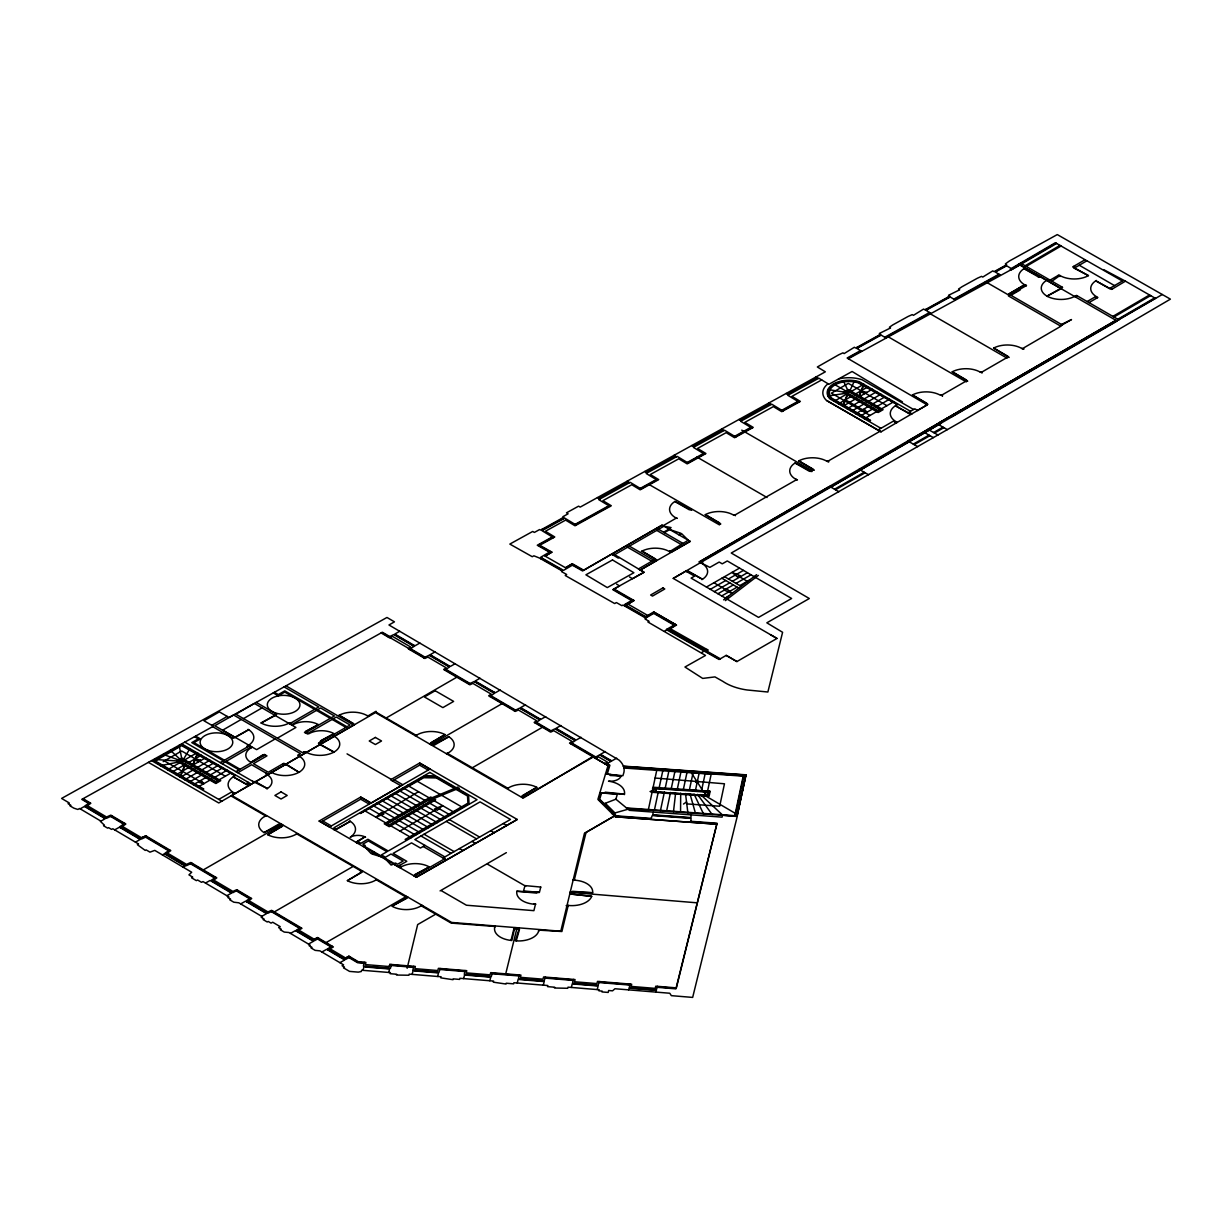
<?xml version="1.0" encoding="UTF-8"?>
<svg xmlns="http://www.w3.org/2000/svg" width="1232" height="1232" viewBox="0 0 1232 1232"><rect width="100%" height="100%" fill="white"/><g stroke="black" fill="none" stroke-linecap="round" stroke-linejoin="round"><path stroke-width="1.5" d="M690.798 822.314L691.044 818.371L652.252 815.538L650.804 819.372M675.583 793.316L673.473 811.765M630.014 984.075L629.398 987.386L656.44 989.604L657.441 986.324M364.195 962.238L363.409 966.073L390.452 968.29L391.56 964.487M413.659 966.304L412.889 970.046L439.023 972.202L440.117 968.475M465.065 970.523L464.31 974.235L491.337 976.452L492.384 972.772M519.242 974.943L518.472 978.716L544.221 980.826L545.283 977.115M573.357 979.409L572.587 983.151L598.136 985.246L599.199 981.534M652.898 788.357L648.217 810.41L627.458 808.885M653.006 787.864L656.872 769.723M652.513 790.713L652.929 788.788M652.39 790.775L655.84 791.006L656.163 789.019M655.84 791.006L656.286 788.957L652.821 788.711M654.346 810.41L658.35 791.591M659.197 787.664L662.785 770.77M660.398 810.841L664.402 792.022M665.234 788.095L668.837 771.201M666.558 811.287L670.501 792.453M671.286 788.526L674.874 771.632M677.338 788.957L680.926 772.064M680.695 793.177L680.557 812.273M683.39 789.373L686.979 772.479M685.485 793.516L687.872 812.797M690.983 772.141L696.742 781.211L698.852 781.596L695.633 782.305L697.743 782.69L703.457 791.945M689.427 789.804L693.2 772.11M689.982 793.824L695.479 813.336M694.063 794.116L703.518 813.905M695.479 790.236L699.252 772.541M697.512 794.363L712.173 814.521M700.561 794.578L722.814 815.261M701.532 790.667L705.181 773.465M703.703 794.809L735.735 813.613M708.739 792.592L705.382 792.407L704.843 794.394L709.401 794.671M704.966 794.347L705.382 792.407M707.337 792.222L711.341 773.388M707.522 795.579L650.034 791.498L708.107 795.626L708.97 791.514L710.063 791.591M708.308 794.64L708.616 792.638M709.586 791.237L652.467 788.326L708.8 792.315M743.312 775.652L734.703 816.108L626.98 808.469M737.075 815.846L745.76 774.943M737.29 815.861L745.884 774.882M574.959 880.202L572.757 880.233L574.959 880.202A20.266 11.704 0 0 1 592.638 892.738L570.185 892.076L572.356 892.23L572.557 891.306L592.638 892.738M653.33 812.104L652.729 814.799L690.752 817.586L691.352 814.891M407.145 968.29L417.663 924.57L435.019 914.575M535.335 904.765L533.903 910.664L466.435 905.227L441.61 890.859M568.214 905.443L561.9 931.515L539.524 930.175M363.04 970.354L363.887 966.874L389.589 968.983L388.727 972.464M412.15 974.373L413.028 970.816L438.5 972.91L437.637 976.468M463.663 978.608L464.541 975.02L490.721 977.161L489.828 980.764M505.597 974.358L517.086 927.711M517.24 983.013L518.118 979.44L544.19 981.581L543.312 985.153M574.435 879.371L585.924 832.924M571.355 987.448L572.233 983.891L598.105 986.016L597.227 989.573M628.628 989.866L629.059 988.126L656.41 990.359L655.978 992.114M381.135 632.94L389.512 637.837L392.561 636.436L410.81 647.093L408.331 648.833L424.84 658.489L427.889 657.087L446.138 667.759L443.659 669.5L469.839 684.807L472.888 683.406L491.137 694.078L488.657 695.818L515.33 711.418L518.379 710.002L536.628 720.674L534.149 722.414L550.704 732.101L553.738 730.684L571.987 741.356L569.507 743.096L608.023 765.611L597.89 799.414L615.215 816.77L716.793 824.208L676.383 987.879L655.809 986.185L655.07 988.372L631.308 986.432L631.662 984.199L597.52 981.396L596.858 983.598L574.605 981.765L575.036 979.548L543.605 976.976L542.942 979.178L520.489 977.33L520.92 975.082L490.721 972.633L490.059 974.835L466.312 972.88L466.743 970.662L438.407 968.337L437.76 970.539L414.907 968.66L415.338 966.442L389.897 964.348L389.22 966.55L365.442 964.594L365.873 962.377L358.435 961.776L348.964 956.171L345.653 958.034L330.068 948.794L333.395 946.931L317.533 937.537L314.391 939.354L298.806 930.114L301.979 928.327L271.564 910.325L267.945 911.926L248.833 900.607L251.698 898.559L236.744 889.689L232.879 891.398L213.767 880.079L216.817 877.892L190.791 862.477L186.509 864.371L167.398 853.052L170.786 850.634L145.853 835.866L141.572 837.76L122.461 826.441L125.849 824.023L110.834 815.122L106.553 817.016L87.441 805.697L90.829 803.279L83.068 798.69M494.725 927.249L495.356 926.033L494.278 925.94L494.725 927.249A20.266 11.704 0 0 0 511.003 940.416L511.865 940.493L514.745 927.65L515.823 927.742L515.515 928.99L513.898 928.851L511.003 940.416M516.87 891.244L539.246 892.399L537.106 892.184L536.844 893.123L516.87 891.244A20.266 11.704 0 0 0 533.733 904.165L535.935 904.18L533.749 904.165M516.254 940.878L519.488 929.344L517.887 929.19L519.303 928.05L515.392 940.801L516.254 940.878A20.266 11.704 0 0 0 538.63 931.146L539.708 929.975L538.646 929.867L538.615 931.146M568.614 905.489L566.35 905.72L568.614 905.489A20.266 11.704 0 0 0 591.699 896.326L569.661 893.939L591.699 896.326M600.754 792.777L598.798 799.322L603.511 804.034M606.36 774.081L608.962 765.442L606.452 763.994M601.616 792.854L599.707 799.214L616.293 815.846L651.02 818.387M607.222 774.158L609.886 765.272L607.083 763.64M602.756 792.977L624.501 794.132L605.189 792.191L604.897 793.192M608.362 774.281L621.082 776.052L610.21 775.482L610.502 774.497M602.756 804.28L615.877 799.198L617.294 794.424L599.892 792.684M389.22 966.55L389.928 964.363M179.934 777.007L185.17 764.025M180.242 777.176L185.478 764.21L171.802 772.31M192.284 766.011L197.52 753.045M192.592 766.196L197.828 753.214M842.565 406.175L847.801 393.208M842.873 406.344L848.109 393.378M858.796 397.412L864.017 384.446M849.325 391.945L854.577 380.657M189.928 748.656L182.259 761.284L160.376 765.703M725.663 589.574L726.48 588.619L732.131 593.347L724 590.051L725.663 589.574L713.929 582.751M738.492 576.176L737.66 577.13L732.024 572.403L740.155 575.698L738.492 576.176L747.639 581.504M437.037 810.394L442.581 805.636L434.526 808.993M215.739 877.261L211.442 880.141L232.709 892.738L237.591 890.212M723.615 599.845L756.617 574.651M725.355 600.6L758.342 575.406M89.751 802.648L85.116 805.759L106.399 818.356L111.912 815.769M124.74 823.376L120.135 826.503L141.403 839.1L146.931 836.497M169.708 849.988L165.073 853.114L186.34 865.711L191.869 863.124M250.62 897.928L246.508 900.669L267.791 913.266L272.642 910.972M409.424 649.48L414.06 646.4L393.809 634.557L388.403 637.19M444.752 670.146L449.387 667.051L429.136 655.224L423.731 657.857M489.751 696.465L494.386 693.37L474.135 681.527L468.73 684.16M535.242 723.061L539.878 719.981L519.627 708.138L514.221 710.772M570.616 743.743L575.236 740.663L555.001 728.82L549.595 731.454M683.498 804.049L686.517 801.97L686.778 803.895L719.688 806.221L724.462 783.783L655.101 778.039M382.32 813.413L383.999 813.875L375.945 817.247L381.473 812.473L382.32 813.413L418.48 791.699M399.938 831.107L436.205 809.455M265.835 913.189L266.743 912.65M573.034 565.519L574.251 564.81M664.418 631.354L666.866 629.922M701.732 652.498L706.922 649.449M707.538 649.788L705.412 651.05L719.719 659.151M550.642 551.443L540.632 557.295L563.563 570.354L572.403 565.165L582.505 570.909L662.108 525.125L690.336 541.433L640.286 570.016L638.453 568.953L655.67 559.02L641.949 551.104L656.81 560.113L655.963 560.591M545.083 556.125L551.89 552.152L539.755 545.252L554.77 536.967L545.36 531.285L565.611 520.104L575.021 525.787L611.318 505.751L602.895 500.669L631.77 484.73L640.193 489.828L658.72 479.602L650.296 474.52L678.77 458.797L687.194 463.879L705.951 453.53L697.528 448.448L726.156 432.648L734.58 437.73L753.245 427.427L744.821 422.345L773.342 406.606L781.766 411.688L800.384 401.416L791.96 396.334L821.698 379.918M540.817 558.804L542.034 558.096M561.13 570.37L562.346 569.661M551.89 552.152L545.037 556.094L565.534 567.767L572.387 563.748L583.737 570.2L662.108 525.125M1000.153 274.952L995.317 272.041L1006.652 265.789L1011.21 268.53L1055.347 242.75L1122.367 281.004M1011.826 268.884L1019.311 264.526M1021.143 263.448L1055.978 243.104M907.722 441.133L1115.946 320.32L699.206 561.946L700.577 562.624L1117.178 321.028L1019.865 264.911L848.34 358.743M1019.911 264.88L1011.195 269.977L1010.24 269.392M1021.759 263.802L1056.594 243.459M1025.147 265.758L1059.997 245.399M1026.225 266.374L1061.075 246.015M1050.08 280.141L1058.95 274.982L1059.89 275.506A20.143 11.627 0 0 0 1088.426 275.614L1073.888 268.037L1075.105 267.313M1088.426 275.614L1072.718 266.928L1085.069 259.706M1059.89 275.506L1051.943 281.204M1086.932 260.768L1075.413 267.498L1073.549 266.435M1155.554 298.437L1125.447 281.173L1111.634 289.412L1095.772 280.804L1109.709 288.75L1110.925 288.042M1122.983 280.65L1110.617 287.872L1112.481 288.919M1095.479 297.066L1097.866 297.466L1088.98 302.595M1022.714 348.487L1060.906 326.218M860.506 350.627L847.123 358.019L927.188 404.881L880.942 431.878L826.364 400.369A26.118 15.077 0 0 1 828.043 383.753M1112.866 316.393L1149.595 294.941M1113.944 317.024L1150.673 295.572M654.438 559.713L656.286 560.776L640.286 570.016L644.028 572.249L614.029 588.973L634.003 600.523L627.935 604.08L647.724 615.446L653.73 611.95L676.491 625.086L669.038 629.398M1162.269 294.51L950.642 417.278M632.771 599.815L624.67 604.527L625.933 605.297M624.655 606.021L646.184 618.341L645.044 619.003L649.095 621.328L647.909 622.006L705.52 655.455L684.946 667.02L702.702 678.416L714.96 676.907L722.845 681.358A46.123 26.627 0 0 0 747.008 689.966L767.875 692.014L782.597 632.293L766.828 622.822L809.316 598.521L731.254 553.029L958.712 423.13L1170.4 299.145L1057.287 234.588L1009.347 261.03L1005.343 263.941L1006.652 264.741L994.085 271.671L992.776 270.886L982.751 277.077L981.565 276.353L977.407 278.216L962.069 286.686L958.511 289.089L959.713 289.797L948.486 295.326L949.81 296.111L924.878 309.863L923.569 309.078L913.436 315.33L912.25 314.607L908.015 316.501L892.815 324.894L889.396 327.219L890.582 327.943L879.325 333.487L880.634 334.288L855.67 348.071L854.361 347.27L844.151 353.569L842.965 352.845L838.761 354.785L817.34 366.982L825.348 371.818L580.195 507.107L578.609 506.152L566.474 512.835L568.106 513.821L562.839 516.716L563.779 517.286L540.555 530.114L539.601 529.544L534.365 532.44L532.732 531.439L509.832 544.082L532.301 556.725L533.841 555.801L539.416 558.019L562.346 571.063L561.515 571.556L566.674 574.497L565.226 575.498L614.691 603.557L616.4 602.556L621.883 605.697L623.022 605.035L624.701 606.005L634.003 600.523M644.89 617.586L646.107 616.878M646.292 616.986L653.745 612.658L675.244 625.101L669.654 629.044M654.977 612.658L646.923 617.34L625.225 604.881L632.771 600.523L613.413 589.327M675.244 624.393L666.281 629.598L719.103 659.505L726.264 655.347L736.905 661.569L776.976 638.438L673.242 578.409L686.455 570.755L702.502 579.286L688.657 571.278L687.425 572.002L685.885 571.109M614.414 815.969L584.43 833.386L560.791 931.223L451.682 922.445L231.755 795.456L375.452 712.604L523.076 798.136L592.7 756.648L608.038 765.565M699.206 561.946L829.644 486.409L838.9 491.737M699.822 562.3L830.26 486.763M859.736 469.669L908.523 441.379M830.876 487.117L940.894 423.408M227.212 716.423L211.827 725.309L213.398 726.218L81.82 799.383L88.504 803.341M235.82 714.175L254.377 703.457L295.926 727.45L277.462 738.107M163.178 761.638L181.643 750.981L225.348 776.222M241.241 719.442L222.684 730.16L256.641 749.657L275.106 738.984M243.505 718.61L262.077 707.892M1010.009 294.941L1008.577 294.125L1024.038 285.069L1026.425 285.562L1024.654 284.808A20.266 11.704 0 0 1 1024.038 268.638L1041.04 277.123L1039.346 277.031M167.49 769.815L181.335 761.823M183.183 760.76L197.043 752.752M187.495 763.239L201.355 755.247M232.078 737.86L233.926 736.798L214.784 725.74L233.556 714.991L300.5 753.645L297.697 755.262L298.621 755.801A20.143 11.627 0 0 1 299.006 772.279L285.762 763.932L284.53 764.641M233.618 736.967L234.85 737.675L248.695 729.683L232.925 738.353L212.628 726.634M274.028 714.806L275.876 713.744M274.336 714.622L275.568 715.33L261.107 722.984L276.723 714.221L256.225 702.394M1061.491 324.447L1071.517 319.55L1060.413 325.956L1008.377 295.896L1026.41 285.562L1024.639 284.808L1008.762 294.032L1062.261 324.894M1038.345 276.907L1039.5 276.23L1038.345 276.892L1024.038 268.638M176.114 774.789L189.959 766.797M191.807 765.734L205.652 757.726M1024.654 284.808L1025.64 286.009M1010.995 295.264L1020.219 289.936L1019.449 289.489M827.919 389.543L846.507 392.423L848.324 391.376L880.033 409.671M180.411 777.284L194.271 769.292M196.119 768.214L209.964 760.221M834.172 401.324L848.016 393.331M849.864 392.253L863.709 384.261L858.488 397.228L872.333 389.235M184.723 779.764L198.583 771.771M200.431 770.708L214.276 762.716M838.468 403.803L852.328 395.811M854.176 394.748L868.021 386.756M248.079 729.329A20.143 11.627 0 0 1 247.694 745.807L246.77 746.346L247.617 746.838M220.282 762.623L249.465 745.776L252.067 747.27L251.251 747.747A17.91 10.333 0 0 0 250.912 762.392L262.662 754.97L263.756 755.601M261.107 722.984A20.143 11.627 0 0 0 289.659 722.753L291.43 722.707M289.582 723.785L318.765 706.922L284.084 686.902M674.89 501.486L691.891 509.971L689.196 509.74L674.89 501.486A20.266 11.704 0 0 0 675.49 517.656L677.277 518.41L675.506 517.656M189.035 782.258L202.88 774.266M204.728 773.188L218.588 765.195M222.13 763.686L251.313 746.838M842.78 406.298L856.64 398.306M291.43 724.847L320.613 707.984L334.426 715.961L305.243 732.824M292.169 725.278L293 724.801A17.91 10.333 0 0 1 318.364 724.601L305.505 731.392L306.614 732.024M565.488 567.736L572.387 563.748M193.347 784.738L207.192 776.745M209.04 775.683L222.9 767.69M847.092 408.778L860.937 400.785M862.785 399.722L876.645 391.73M1061.784 286.902L1059.92 287.98L1018.695 264.172M1060.244 287.78L1061.476 288.504L1047 296.142L1062.631 287.395L1020.527 263.094M197.659 787.233L211.504 779.24M213.352 778.162L227.196 770.169M851.404 411.272L865.249 403.28M867.097 402.217L880.957 394.209M231.508 772.664L215.816 781.719L179.81 760.929L181.643 759.867L217.664 780.657M250.912 762.392L264.372 754.384L266.974 755.878L253.453 763.686L268.283 772.248L283.837 763.255L299.006 772.279M235.943 771.663L265.126 754.816M855.716 413.767L869.561 405.759M871.409 404.697L885.254 396.704M318.364 724.601L304.489 732.393L308.662 733.841A17.91 10.333 0 0 1 334.041 733.656L321.182 740.447L322.276 741.079M663.109 525.71L675.86 518.349M237.791 772.726L251.605 764.749L268.283 774.389M307.091 733.887L336.274 717.039L350.088 725.017L318.395 743.312L334.011 752.059L319.55 744.421L320.782 743.712M367.121 715.592L369.2 716.162L367.121 715.592A20.266 11.704 0 0 0 339.108 715.238L354.57 724.601L218.757 802.971L148.41 762.362M249.003 785.508L233.233 776.853L247.078 784.846L248.31 784.137M860.028 416.247L873.873 408.254M875.721 407.191L889.566 399.183M663.617 532.209L668.991 529.098A13.059 7.546 0 0 0 671.04 527.573L663.956 526.203L613.582 555.293L611.765 554.2L618.233 558.096L619.342 557.495M664.387 532.655L669.761 529.544L681.05 533.348A13.059 7.546 0 0 1 679.001 534.873A13.059 7.546 0 0 1 681.65 533.702L688.241 540.217L669.607 551.674A19.943 11.519 0 0 0 641.348 551.443M1047 296.142A20.143 11.627 0 0 0 1075.551 295.911L1076.475 295.387L1119.026 319.95M864.325 418.741L893.878 401.678M1075.459 296.943L1077.322 295.865M952.259 371.787L967.721 381.165L965.411 380.719L966.566 380.057L952.259 371.787A20.266 11.704 0 0 1 980.287 372.141L982.351 372.726L980.272 372.156M705.305 514.622L720.782 523.985L718.472 523.538L719.627 522.876L705.305 514.622A20.266 11.704 0 0 1 733.333 514.961M912.45 394.948L927.912 404.327L925.602 403.88L926.757 403.218L912.45 394.948A20.266 11.704 0 0 1 940.478 395.303M993.67 348.055L1009.131 357.434L1006.821 356.987L1007.976 356.325L993.67 348.055A20.266 11.704 0 0 1 1021.682 348.41L1023.746 348.995L1021.682 348.41M795.071 463.001L812.073 471.486L809.378 471.271L795.071 463.001A20.266 11.704 0 0 0 795.672 479.186L797.458 479.926L795.687 479.171M798.783 460.86L814.26 470.224L811.95 469.777L813.105 469.115L798.783 460.86A20.266 11.704 0 0 1 826.811 461.199L828.874 461.784L826.795 461.215M911.187 414.429L895.402 405.759L909.262 413.752L910.494 413.043M218.757 799.414L231.231 792.222L235.143 793.516L234.219 792.977A20.143 11.627 0 0 1 233.849 776.499M248.31 782.351L246.77 783.244L249.85 785.03M334.041 733.656L320.151 741.433L320.905 741.864M252.606 781.288L267.39 788.557L255.07 781.442L253.977 782.074M266.435 773.311L265.681 773.742L266.497 774.22A17.91 10.333 0 0 1 266.836 788.865M232.771 793.115L234.219 792.977M352.26 724.17L353.415 723.492L339.108 715.238M266.497 774.22L267.791 774.096M298.621 755.801L300.084 755.663M334.011 752.059A20.143 11.627 0 0 1 305.474 751.843L305.243 752.69M368.414 715.684L376.053 711.28M1087.132 301.532L1095.171 296.897L1097.019 297.944M1125.447 281.173L1103.641 269.608M877.862 430.107L893.4 421.128L896.48 422.915M894.94 422.022L897.327 422.422M941.371 395.349L964.702 381.889M981.688 372.172L1005.759 358.266M671.363 551.72L669.607 551.674M734.826 515.084L765.565 497.374M690.074 541.279L671.686 551.905L669.838 550.827M385.97 718.102L456.81 677.2M1117.809 319.242L1154.677 297.928M1116.562 320.674L938.846 422.946L939.662 423.408L938.091 424.301M1118.425 319.596L1155.293 298.283M924.185 432.34L928.666 429.737M673.257 578.409L701.424 562.131L702.964 563.024L700.577 562.624L709.863 567.367L719.18 562.054L722.245 563.84L727.28 560.96L791.637 598.475L758.542 617.401L691.106 578.116L694.555 576.129L686.763 571.648L687.656 571.155L686.732 570.616M264.664 816.431L266.435 815.676L264.664 816.431A20.266 11.704 0 0 0 264.048 832.601L281.065 824.116L278.37 824.347L264.048 832.601M416.986 734.919L414.907 735.504L416.986 734.919A20.266 11.704 0 0 1 444.983 734.565L429.521 743.943L431.831 743.497L430.676 742.834L444.983 734.565M203.249 869.931L282.036 824.501M267.775 834.757L282.097 826.487L280.942 825.825L283.252 825.378L267.775 834.757A20.266 11.704 0 0 0 295.803 834.403L297.867 833.818L295.788 834.403M645.676 616.631L647.724 615.446M430.907 744.729L502.055 703.657M448.818 736.767L434.511 745.037L431.816 745.252L448.818 736.767A20.266 11.704 0 0 1 448.217 752.952L446.431 753.707L448.202 752.937M319.165 821.036L360.683 797.058L371.109 803.064L400.954 785.831L390.544 779.825L419.635 763.024L430.045 769.045L329.483 827.011L319.15 821.036L416.385 877.23L517.255 819.465L419.635 763.024M320.998 822.098L362.531 798.12M392.392 780.888L421.467 764.086M335.304 828.597L333.764 829.49L334.611 829.968L350.365 821.313L336.536 829.305L333.918 827.796L422.869 776.437L437.206 776.699L477.03 799.722L388.219 851.004L367.906 839.269L360.822 843.35L357.295 841.302L364.995 836.867L356.156 842.411L357.911 843.443L359.451 842.549M471.579 768.214L542.804 727.049M356.987 842.904L358.527 842.026M363.378 846.6L365.226 845.537L362.839 844.151L368.368 840.963L386.987 851.712L381.443 854.916L385.447 857.226L390.991 854.022L403.126 861.045L397.597 864.248L395.472 863.016L393.624 864.094L399.846 867.682L400.77 867.143A20.143 11.627 0 0 1 429.321 866.928L414.845 874.566L416.077 875.274M274.012 912.08L352.414 866.851M415.6 839.1L480.064 801.878L510.464 819.449L443.027 857.965M347.362 880.664L361.669 872.41L360.514 871.732L362.824 871.301L347.362 880.664A20.266 11.704 0 0 0 375.375 880.326L377.439 879.74L375.375 880.31M508.785 787.679L506.706 788.249L508.785 787.679A20.266 11.704 0 0 1 536.798 787.325L521.336 796.688L523.631 796.257L522.476 795.579L536.798 787.325M397.751 866.466L406.806 861.307L393.116 853.391L411.534 842.873L420.451 848.032L424.994 845.414L444.891 856.918M398.999 867.189L400.847 866.127L399.615 865.403M522.722 797.689L593.947 756.571M429.321 866.928L413.69 875.675L416.385 877.23L517.255 819.465M414.537 876.168L444.536 858.843L446.384 859.921L423.161 846.492M407.253 896.727L405.713 897.604L406.868 898.282L391.945 906.182L408.023 897.173M440.086 890.905L506.367 852.636M421.868 905.166L420.559 906.182A20.266 11.704 0 0 1 392.561 906.536M422.638 905.612L420.559 906.182M585.169 832.863L615.461 815.368M827.935 461.199L880.125 431.215M326.095 942.588L406.498 896.403M834.541 489.227L864.217 472.241M913.312 444.121L929.036 435.127M933.579 432.524L942.988 427.134M835.465 489.766L865.141 472.78M914.236 444.66L929.96 435.651M934.518 433.048L943.912 427.658M706.429 587.048L739.523 568.106M710.34 589.327L725.756 580.503M728.435 578.978L743.45 570.385M714.314 591.637L729.729 582.828M732.409 581.288L747.424 572.711M717.917 593.747L733.333 584.923M736.012 583.398L751.027 574.805M721.706 595.949L737.121 587.14M739.801 585.6L749.657 579.964M725.263 598.013L728.266 596.303M399.707 631.261L394.794 634.064L414.938 645.845L419.866 643.042M394.625 635.034L395.564 634.511M413.244 645.922L414.183 645.399M435.035 651.913L430.122 654.716L450.265 666.497L455.193 663.694M429.953 655.701L430.877 655.162M448.571 666.589L449.511 666.05M767.089 496.496L795.949 480.033M480.033 678.231L475.121 681.034L495.264 692.815L500.192 690.012M474.951 682.004L475.891 681.481M493.57 692.892L494.509 692.369M525.525 704.827L520.612 707.63L540.756 719.426L545.684 716.624M520.443 708.616L521.382 708.077M539.062 719.503L540.001 718.98M560.899 725.509L555.971 728.312L576.129 740.109L581.042 737.306M555.817 729.298L556.741 728.759M574.435 740.186L575.359 739.647M594.532 757.726L599.553 754.877L610.856 761.484L605.836 764.333M605.405 751.535L600.477 754.338L611.78 760.945L616.693 758.142M600.323 755.324L601.247 754.785M595.764 758.45L598.521 756.879L607.376 762.054L604.619 763.624M610.086 761.037L611.01 760.498M917.547 410.379L927.188 404.881M80.172 808.839L84.438 806.436L105.182 818.726L100.408 821.405L104.443 825.194L103.503 825.717L107.631 828.15L108.555 827.627L111.573 829.413L112.79 828.736L138.585 844.012L137.368 844.69L145.207 850.403L146.131 849.88L149.95 852.144L154.77 850.388L191.684 872.241L188.927 874.874L192.762 877.138L191.576 877.815L196.381 880.649L197.567 879.987L201.571 882.343L202.957 881.558L228.921 896.942L227.858 897.543L230.677 899.221L229.691 899.776L233.787 902.194L238.823 902.81L262.277 916.7L261.215 917.301L264.064 918.98L263.063 919.534L267.236 921.998L268.222 921.444L271.071 923.138L272.688 922.214L280.249 926.695L278.617 927.604L281.219 929.144L280.234 929.698L284.238 932.07L288.981 932.516L310.125 945.036L309.047 945.637L311.989 947.377L311.003 947.932L315.13 950.365L319.95 950.858L343.62 964.872L342.08 965.734L344.544 967.182L343.451 967.798L349.549 971.401L358.235 972.125L361.284 971.54L361.607 970.231L390.405 972.587L390.144 973.696L396.689 974.235L396.488 975.051L408.932 975.236L409.193 974.142L441.102 976.76L440.825 977.869L453.006 979.686L453.207 978.87L459.628 979.409L459.89 978.3L493.616 981.072L493.354 982.181L506.044 984.045L506.244 983.228L513.636 983.844L513.913 982.736L547.824 985.523L547.562 986.632L554.693 987.217L554.492 988.018L567.736 988.28L568.014 987.171L599.199 989.743L598.937 990.836L602.171 991.113L601.971 991.929L608.177 992.438L608.654 990.513L612.55 990.836L614.953 988.742L669.761 993.238L671.348 995.656L692.661 997.412L737.213 816.523L722.522 815.214L722.091 817.139L629.413 810.348L615.877 799.198M85.208 806.883L86.132 806.359M104.427 818.279L105.351 817.74M114.684 829.86L119.458 827.18L140.186 839.454L135.428 842.149M120.212 827.627L121.152 827.103M139.432 839.007L140.371 838.484M162.408 854.9L164.395 853.791L185.123 866.065L183.152 867.189M165.15 854.238L166.089 853.714M184.369 865.619L185.308 865.095M205.482 883.051L210.102 880.449L231.493 893.108L226.857 895.71M211.519 881.28L212.443 880.741M230.738 892.661L231.678 892.137M240.687 903.903L245.553 901.177L266.574 913.636L261.723 916.362M246.6 901.793L247.524 901.27M290.49 933.394L295.418 930.622L313.436 941.294L308.508 944.066M300.793 927.634L296.342 930.098L314.36 940.771L318.78 938.291M296.173 931.069L297.112 930.545M314.391 939.354L317.563 937.567M312.666 940.848L313.606 940.324M321.891 951.997L326.68 949.302L344.698 959.974L339.909 962.669M332.163 946.222L327.604 948.779L345.622 959.451L350.181 956.894M327.435 949.764L328.374 949.241M345.653 958.034L348.979 956.171M343.928 959.528L344.868 959.004M782.428 410.626L798.521 401.724M857.611 347.516L879.679 335.335M926.526 309.478L948.702 297.251M995.949 271.163L1005.22 266.05M884.745 337.26L929.575 312.512M953.799 299.145L998.952 274.228M847.724 358.373L861.106 350.997M885.346 337.63L930.175 312.882M954.4 299.515L999.552 274.597M598.675 498.313L628.274 481.974M645.968 472.21L675.244 456.056M692.985 446.261L722.691 429.86M740.232 420.189L769.892 403.819M787.371 394.163L817.062 377.777M542.696 529.621L563.009 518.41M552.306 536.936L537.26 545.237L549.441 552.136M575.082 524.37L607.299 506.583M640.24 488.396L654.654 480.449M687.24 462.462L703.487 453.499M734.642 436.313L750.781 427.396M751.982 428.12L740.709 421.313L771.74 404.188L781.812 410.271L797.92 401.386L799.152 402.094M552.922 537.291L538.507 545.237L550.026 551.797M575.683 524.724L609.455 506.09M640.84 488.765L656.856 479.926M687.841 462.832L704.088 453.869M735.242 436.667L751.381 427.766M141.572 837.76L145.853 835.866M428.597 799.183L457.996 787.032M429.86 800.199L459.274 788.064M612.212 813.751L627.904 809.255M827.919 396.042L847.477 393.023M154.601 759.482L182.259 761.284L179.148 745.314M623.377 766.135L746.115 774.836L736.967 815.83M623.469 766.396L746.068 775.097M623.715 767.182L743.805 775.698L735.288 815.707L626.318 807.915M691.06 772.464L743.204 776.16M623.931 768.013L711.172 774.204M653.145 787.233L710.125 791.267L709.062 796.319L652.067 792.284M653.499 815.245L689.828 817.894M691.013 821.313L717.039 823.222L675.891 988.849L657.195 987.309M650.912 818.88L615.754 816.308L612.966 813.505M690.906 821.806L716.932 823.715M615.215 816.77L716.824 824.208M494.402 926.433L451.158 923.091L421.868 906.167M492.276 973.265L519.119 975.436M364.071 962.746L358.019 962.238L349.565 957.233M391.437 964.995L413.536 966.797M439.993 968.968L464.957 971.016M545.16 977.607L573.234 979.902M599.075 982.043L629.891 984.568M657.318 986.817L676.014 988.357M492.153 973.757L518.995 975.944M363.948 963.239L357.603 962.716L349.149 957.711M391.283 965.488L413.413 967.305M439.839 969.476L464.834 971.524M545.037 978.1L573.111 980.395M598.952 982.535L629.768 985.061M630.615 987.864L655.039 989.866M365.442 966.612L388.219 968.491M414.583 970.57L437.129 972.418M466.096 974.774L489.35 976.668M519.688 979.101L542.835 980.995M573.789 983.629L596.735 985.508M570.2 892.307L697.266 902.84M605.513 773.989L622.915 775.729L623.916 772.387A32.417 18.711 0 0 0 619.034 760.082L388.958 624.978L394.456 621.837L386.971 617.463L61.6 798.428L69.254 802.956L68.037 803.634L70.886 805.328L69.962 805.851L73.905 808.177L77.847 809.455L79.572 808.485L100.916 821.128M866.65 392.392L861.399 390.929L863.94 393.963M866.943 412.258L861.692 410.78L864.402 409.224L866.943 412.258L845.491 399.861M203.804 783.675L198.568 782.212L201.263 780.641L203.804 783.675L164.41 760.929M163.363 754.431L182.259 761.284L170.386 750.38M937.983 435.004L928.05 429.383M670.27 628.69L708.169 650.142L706.644 651.05L720.32 658.797M667.821 628.705L705.705 650.157M666.989 629.182L704.889 650.635M917.871 410.564L914.775 408.793L908.954 412.15L912.034 413.937M573.635 565.165L583.121 570.539M1059.967 276.522L1058.103 275.46L1059.659 276.353M1011.21 268.53L1012.442 269.238M541.418 558.45L561.746 570.016M947.346 429.629L937.475 423.947M933.379 437.622L923.569 431.985M917.655 446.631L907.907 441.01M826.734 400.585L881.142 431.801M868.56 474.751L859.12 469.315M649.449 484.715L719.488 524.894M726.156 655.409L736.905 661.569M625.317 605.651L645.506 617.232M1079.278 265.234L1114.513 285.593M1075.551 295.911L1075.782 296.758M985.446 281.681L1009.239 295.387M928.404 312.728L1007.191 358.219M888.149 336.767L966.304 381.92M913.574 409.486L862.061 379.749A26.118 15.077 0 0 0 838.561 378.963M910.494 411.272L859.412 381.781A21.76 12.566 0 0 0 833.556 383.907A21.76 12.566 0 0 0 829.86 398.829L880.942 428.32M886.948 405.682L848.324 383.368L831.4 393.147L870.023 415.446M833.556 383.907L847.4 391.899M846.476 392.438L878.185 410.733M781.812 410.271L783.044 410.98M741.741 430.137L811.903 470.624M696.896 457.026L767.059 497.528M658.581 529.313L682.851 543.327M656.733 530.376L681.003 544.39M629.398 546.161L653.668 560.175M627.55 547.224L651.82 561.238M770.416 634.649L776.976 638.438M475.413 681.743L494.155 692.569M375.56 711.896L415.538 734.965M447.832 753.614L507.753 788.203M285.963 685.854L353.8 725.047M419.635 765.164L428.197 770.108M315.685 708.708L284.777 690.844L278.309 694.586L274.351 692.307M317.533 709.771L331.346 717.748M333.194 718.81L347.008 726.788M314.607 709.324L284.777 692.091L278.309 695.834L273.258 692.908M316.455 710.387L330.268 718.364M332.116 719.426L345.946 727.419M417.463 781.334L461.63 806.837M432.032 797.751L430.692 796.981L384.23 823.808L389.235 826.687L435.697 799.861L433.602 798.659M431.138 798.12L385.77 823.808L389.235 825.81L434.157 799.861L432.694 799.029M394.24 779.825L402.818 784.769M347.054 753.861L391.268 779.394M289.659 722.753L289.89 723.6M319.242 742.819L321.09 743.897M449.372 819.603L479.618 837.067M446.292 821.39L476.538 838.853M305.474 751.843L302.348 752.583L235.435 713.944M303.703 751.797L305.551 752.875M298.544 754.769L300.392 755.847M487.395 864.109L525.725 886.239M360.683 797.058L371.063 803.048M424.054 834.218L454.146 851.589M360.683 799.183L369.184 804.096M420.974 836.004L451.066 853.376M283.006 763.748L284.854 764.826M249.157 745.945L247.694 745.807M251.251 747.747L249.942 747.624M213.398 726.218L203.958 720.766L219.358 711.88L229.06 717.501L382.367 632.232L389.651 636.482M195.595 736.12L200.4 738.877L193.932 742.619L224.44 760.221M194.502 736.721L198.244 738.877L191.776 742.619L223.362 760.837M226.272 761.284L240.101 769.261M225.194 761.9L239.023 769.892M322.846 821.036L331.331 825.948M400.539 866.312L400.77 867.143M184.785 742.126L254.47 782.366M181.643 743.866L251.39 784.137M297.42 834.264L361.315 871.147M151.551 760.606L221.837 801.2M653.73 611.95L676.476 625.101M631.539 600.538L612.797 589.681L619.588 585.908L616.616 584.137M653.745 613.382L674.012 625.101M389.851 637.545L410.61 649.541M407.469 785.323L454.685 812.627M403.157 787.849L426.364 801.262M428.289 802.371L450.373 815.137M398.814 790.343L422.022 803.757M423.947 804.866L446.03 817.648M394.471 792.854L417.679 806.267M419.604 807.376L441.687 820.142M390.128 795.364L413.336 808.777M415.261 809.886L437.345 822.653M385.785 797.859L409.009 811.272M410.918 812.396L433.002 825.147M381.443 800.369L404.666 813.782M406.591 814.891L428.674 827.658M377.1 802.864L400.323 816.292M402.248 817.401L424.332 830.168M372.757 805.374L395.98 818.787M397.905 819.911L419.989 832.663M368.43 807.884L391.637 821.297M393.562 822.406L415.646 835.173M414.83 839.546L424.994 845.414M364.087 810.379L411.303 837.668M230.985 795.903L265.111 815.63M376.699 880.033L404.943 896.403M724.508 576.699L741.202 586.417M721.829 578.224L738.907 588.172M503.318 823.53L506.691 825.502M490.721 830.722L494.094 832.693M472.041 841.394L475.398 843.35M459.474 848.555L462.847 850.527M395.087 634.773L413.721 645.66M430.415 655.424L449.049 666.327M520.905 708.354L539.539 719.242M556.279 729.036L574.897 739.924M600.785 755.047L610.548 760.775M410.672 648.771L424.978 657.149M445.999 669.438L469.977 683.452M490.998 695.757L515.469 710.063M536.49 722.352L550.827 730.745M571.848 743.035L595.78 757.018M381.751 632.586L389.035 636.836M410.056 649.125L424.362 657.503M445.368 669.792L469.361 683.806M490.382 696.111L514.853 710.417M535.874 722.707L550.211 731.1M571.232 743.389L595.148 757.372M82.452 799.029L89.135 802.987M111.296 816.123L124.139 823.731M146.3 836.851L169.077 850.342M191.237 863.463L215.123 877.615M237.083 890.613L250.004 898.267M272.026 911.31L300.177 927.989M318.149 938.63L331.547 946.561M110.664 816.462L123.523 824.085M145.684 837.206L168.461 850.696M190.621 863.817L214.491 877.954M236.575 891.029L249.372 898.621M271.394 911.665L299.545 928.343M317.563 939.015L331.131 947.038M247.062 901.531L266.297 912.927M296.635 930.807L313.144 940.586M327.897 949.502L344.406 959.266M211.981 881.019L231.2 892.399M85.67 806.621L104.889 818.002M120.674 827.365L139.909 838.746M165.612 853.976L184.846 865.357M612.812 553.599L644.043 572.249L632.493 578.701L629.506 576.93M1004.773 265.773L1005.666 266.328M995.487 270.901L996.395 271.44M955 299.869L950.18 296.958L925.94 310.325L930.776 313.236M948.255 296.974L949.148 297.513M926.079 309.217L926.972 309.756M885.947 337.984L881.111 335.073L856.871 348.44L861.707 351.366M879.232 335.058L880.125 335.612M857.164 347.239L858.073 347.778M902.44 401.894L852.097 371.494L828.92 384.276L818.833 378.193L787.849 395.303L797.92 401.386M815.861 377.054L818.264 378.517M786.17 393.439L788.572 394.887M768.691 403.08L771.093 404.543M739.031 419.465L741.433 420.913M735.843 437.037L724.555 430.23L693.416 447.416L704.689 454.223M721.49 429.136L723.908 430.584M691.783 445.522L694.186 446.985M688.442 463.186L677.169 456.379L646.169 473.488L657.457 480.295M674.043 455.332L676.445 456.779M644.767 471.471L647.17 472.934M641.456 489.135L630.168 482.313L598.752 499.653L610.056 506.46M627.073 481.25L629.475 482.698M597.474 497.589L599.876 499.037M576.283 525.094L564.764 518.133L542.003 530.699L553.522 537.66M562.408 518.056L563.609 518.78M542.095 529.252L543.297 529.991M605.389 803.403L614.845 812.874M604.82 803.603L614.275 813.074M843.304 380.657L848.294 391.391M349.749 820.959A20.759 11.981 0 0 1 350.211 837.221A10.888 6.283 0 0 1 365.611 837.221M1096.927 296.927A20.143 11.627 0 0 1 1096.388 280.449M1047.631 296.481A19.589 11.304 0 0 1 1047 280.141M896.403 421.883A20.143 11.627 0 0 1 896.018 405.405M701.501 563.163A20.143 11.627 0 0 1 701.886 579.641M624.347 794.625A20.759 11.981 0 0 0 608.5 781.18A10.888 6.283 0 0 0 621.082 776.052M334.011 736.074A19.589 11.304 0 0 1 333.379 752.413M299.607 771.91A19.589 11.304 0 0 1 271.302 772.279M540.756 887.055L539.4 892.399L523.523 890.936L525.001 885.608L540.756 887.055M181.643 744.759L153.646 760.929L203.034 789.45L203.804 789.004L155.186 760.929L181.643 745.653L235.358 775.775L181.643 744.759M181.643 758.096L176.73 760.929L215.816 783.506L220.744 780.657L181.643 758.096M181.643 758.974L178.27 760.929L215.816 782.613L219.204 780.657L181.643 758.974M200.446 760.267L197.736 761.823L195.195 758.804L200.446 760.267M848.324 389.589L843.396 392.438L878.185 412.52L883.098 409.671L848.324 389.589M848.324 390.482L844.936 392.438L878.185 411.627L881.573 409.671L848.324 390.482M870.485 420.512L830.738 398.46A20.682 11.935 0 0 1 834.326 384.353A20.682 11.935 0 0 1 858.75 382.29L897.728 404.789L858.088 382.798A19.589 11.304 0 0 0 835.096 384.8A19.589 11.304 0 0 0 831.615 398.075L870.485 420.512M733.856 514.653L735.396 515.546L733.856 514.653M941.002 394.995L942.542 395.888L941.002 394.995M435.173 690.736L424.409 696.958L442.873 707.615L453.638 701.393L435.173 690.736M281.05 791.899L274.89 795.456L281.035 799.014L287.195 795.456L281.05 791.899M375.375 737.429L369.23 740.986L375.39 744.544L381.535 740.986L375.375 737.429M662.939 587.91L650.635 595.01L652.483 596.088L664.787 588.973L662.939 587.91M429.814 772.433L423.931 775.837L436.082 776.037L429.814 772.433M423.3 777.084L360.237 813.49L423.746 777.715L436.282 777.931L467.529 796.011L467.914 803.218L405.143 839.454L405.913 839.901L469.007 803.464L468.607 795.733L436.744 777.315L423.3 777.084M430.692 798.752L387.31 823.808L389.235 824.916L432.617 799.861L430.692 798.752M612.489 559.959L585.908 574.82L607.314 587.587L633.895 572.726L612.489 559.959M384.338 857.811L371.771 853.899A14.26 8.239 0 0 1 374.251 851.974A14.26 8.239 0 0 1 370.924 853.406L364.164 846.153L394.409 863.632A14.26 8.239 0 0 1 391.098 865.049L384.338 857.795M275.475 712.958A16.324 9.425 0 0 0 299.961 704.796A16.324 9.425 0 0 0 275.475 696.634A16.324 9.425 0 0 0 275.475 712.958M208.285 750.442A16.324 9.425 0 0 0 232.771 742.28A16.324 9.425 0 0 0 208.285 734.118A16.324 9.425 0 0 0 208.285 750.442"/></g></svg>
